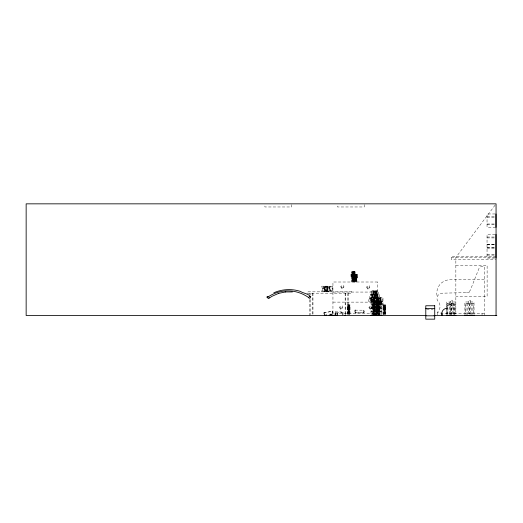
<?xml version="1.0" encoding="UTF-8"?>
<svg xmlns="http://www.w3.org/2000/svg" width="523" height="523" viewBox="0 0 523 523"><rect width="100%" height="100%" fill="white"/><g stroke="black" fill="none" stroke-linecap="round" stroke-linejoin="round"><path stroke-width="0.39" stroke-dasharray="2.62 1.96" d="M355.012 311.78C355.699 317.324 355.052 304.236 355.012 312.872L363.949 312.865L363.949 312.022M363.413 312.826C362.191 306.001 366.022 313.12 363.413 312.826L355.483 312.826M325.123 291.736L325.437 286.166M324.973 286.166L324.698 290.618L324.417 286.166M325.528 290.618L325.528 289.507L322.175 289.507L322.175 288.395L325.528 288.395L325.528 287.284L321.808 287.284L321.808 286.166L328.13 286.166L327.816 291.736L321.808 291.736L321.808 290.618L327.391 290.618L327.666 286.166M484.272 313.277L441.837 313.277L437.365 312.46A8.126 8.126 0 0 0 437.365 300.398A5.308 5.308 0 0 1 437.215 297.031L437.516 296.227A5.308 5.308 0 0 1 442.314 293.181L469.386 292.54M326.326 291.841L326.326 286.271L332.582 286.271L332.582 291.841M329.019 286.271L329.019 291.841M327.516 291.841L327.516 286.271M330.209 291.841L330.209 286.271M495.085 205.14L455.853 257.447L455.853 314.722M323.966 313.31L323.953 312.8L332.674 311.185L333.171 313.918L329.974 314.513M323.894 312.917L332.674 311.185M329.523 314.486L333.171 313.918L332.922 312.617M363.943 310.152L363.949 311.531M495.157 213.966L487.037 213.966L487.037 227.368L495.967 227.368M487.037 216.633L495.967 216.633M487.037 217.516L495.967 217.516M487.037 223.994L495.967 223.994M487.037 224.38L495.967 224.38M495.157 234.376L487.037 234.376L487.037 258.074L495.967 258.074M487.037 237.037L495.967 237.037M487.037 237.919L495.967 237.919M487.037 244.398L495.967 244.398M487.037 244.672L495.157 244.672M487.037 244.784L495.967 244.784M487.037 247.34L495.967 247.34M487.037 247.771L495.967 247.771M487.037 248.222L495.967 248.222M487.037 254.701L495.967 254.701M487.037 255.087L495.967 255.087M496.059 256.329L451.388 256.329L451.388 259.676L496.059 259.676M451.388 257.447L496.059 257.447M455.853 265.226L487.122 265.226L487.122 296.495L455.853 296.495M355.189 272.758L351.489 273.006M357.065 274.255L350.868 274.51M352.129 275.758L357.065 275.758M357.555 276.007L350.39 276.007L350.39 274.51L357.555 274.51L357.555 277.51L351.639 277.51M356.451 277.255L352.116 277.51M351.639 279.007L356.928 279.007M484.272 279.779L448.656 279.779A13.618 13.618 0 0 0 437.293 289.297L436.692 293.161L437.215 297.031M351.639 280.511L356.928 280.511M326.097 286.833L330.438 286.833M326.097 291.285L330.438 291.285M332.942 292.063L377.606 292.063M370.866 294.089L378.6 294.089L378.6 294.665M382.999 301.568L368.715 301.568L368.715 298.117L382.999 298.117L383.052 315.513M455.906 301.98L446.753 301.98L446.753 314.591M332.942 302.111L382.248 302.144L382.248 305.02M347.775 304.759L348.527 304.759M349.776 304.759L349.024 305.007M384.052 304.759L383.3 305.007M385.301 304.759L384.555 305.007M383.052 305.007L385.556 305.007L385.556 315.513M370.964 305.02L382.999 305.02M347.775 305.255L348.527 305.255L348.527 306.504L347.775 306.256M449.44 305.367L447.08 305.367L447.08 314.264L449.44 314.264L449.486 302.771L450.963 302.771L450.963 304.255M349.024 306.256L349.776 306.504L349.776 305.255L349.024 305.255L349.024 306.504M383.3 306.256L384.052 306.504L384.052 305.255L383.3 305.255L383.3 306.504M347.527 306.504L350.031 306.504M383.052 306.504L385.556 306.504M347.775 306.759L348.527 306.759L348.527 308.008M347.775 307.759L348.527 307.759M349.024 307.759L349.776 307.759M383.3 307.759L384.052 307.759M384.555 307.759L385.307 307.759M347.527 308.008L350.031 308.008M383.052 308.008L385.556 308.008M347.775 308.256L349.776 308.256L349.776 309.511M370.964 308.472L381.882 308.472M347.775 309.256L348.527 309.256M349.024 309.256L349.776 309.256M383.3 309.256L384.052 309.256M384.555 309.256L385.307 309.256M426.598 309.309L433.096 309.309M347.527 309.511L350.031 309.511M383.052 309.511L385.556 309.511M347.775 309.76L349.776 309.76L349.776 311.008M355.012 310.152L363.949 310.191M347.788 310.76L348.514 310.76M349.776 310.76L349.024 311.008L349.024 309.76M383.313 310.76L384.039 310.76M384.555 310.76L385.307 310.76M347.527 311.008L350.031 311.008M383.052 311.008L385.556 311.008M347.775 311.257L349.776 311.257C350.541 312.826 348.259 312.826 349.024 311.257M370.964 311.924L381.882 311.924M347.775 312.257L348.527 312.512L348.527 311.257M383.3 312.257L384.052 312.512L384.052 311.257M384.555 312.257L385.307 312.512L385.307 311.257L383.3 311.257L383.3 312.512M347.527 312.512L350.031 312.512M383.052 312.512L385.556 312.512M347.775 312.761L348.527 312.761L348.527 314.009L347.775 313.761M349.024 313.761L349.776 314.009L349.776 312.761L349.024 312.761L349.024 314.009M383.3 313.761L384.052 313.761M384.555 313.761L385.307 314.009L385.307 312.761L384.555 312.761L384.555 314.009M383.052 314.009L385.556 314.009M336.923 314.081L329.274 314.081A0.954 0.869 -90 0 0 329.059 314.506M347.775 314.264L348.527 314.264M349.024 314.264L349.776 314.264M383.3 314.264L384.052 314.264M384.555 314.264L385.307 314.264M332.752 311.682L332.68 311.283M332.151 311.277L332.641 313.911M324.358 312.721L324.842 315.356M323.887 312.819L324.384 315.552M327.11 286.166L327.391 290.618M326.646 286.166L326.96 291.736M323.953 286.166L324.267 291.736M355.012 310.191L355.012 311.531M484.272 315.513L484.272 266.377L482.52 266.377A4.001 4.001 0 0 0 478.8 268.9L470.465 289.84A4.406 4.406 0 0 1 466.483 292.612M482.036 313.277L482.036 315.513M474.034 314.591L474.034 301.98L464.882 301.98L464.882 314.591M472.87 303.32L472.87 314.035M471.354 303.32L471.354 314.035M470.68 301.98L470.68 314.591M470.347 301.98L470.347 300.189L468.562 300.189L468.562 301.98M469.523 303.32L469.523 314.035M469.393 303.32L469.393 314.035M468.229 301.98L468.229 314.591M467.562 303.32L467.562 314.035M466.039 303.32L466.039 314.035M454.742 303.32L454.742 314.035M454.16 314.584L454.16 304.255L446.296 304.255L446.296 307.432M453.225 303.32L453.225 314.035M452.552 301.98L452.552 314.591M452.218 301.98L452.218 300.189L450.434 300.189L450.434 301.98M451.395 303.32L451.395 314.035M451.257 303.32L451.257 314.035M450.225 304.255L450.225 314.584M450.1 301.98L450.1 314.591M447.91 303.32L447.91 314.035M447.42 308.681L447.42 303.32L455.232 303.32L455.232 314.035L447.42 314.035L447.42 309.446M446.296 308.23L446.296 314.584M437.365 312.388L437.365 315.513M385.307 308.008L385.307 306.759L384.555 306.759L384.555 308.008M385.307 309.511L385.307 308.256L383.3 308.256L383.3 309.511M385.307 311.008L385.307 309.76L383.3 309.76L383.3 311.008M385.176 305.255L385.176 306.504M385.176 306.759L385.176 308.008M385.176 308.256L385.176 309.511M385.176 312.761L385.176 314.009M384.68 305.255L384.68 306.504M384.68 306.759L384.68 308.008M384.68 308.256L384.68 309.511M384.68 312.761L384.68 314.009M384.555 308.256L384.555 309.511M384.555 309.76L384.555 311.008M384.555 311.257L384.555 312.512M384.052 308.008L384.052 306.759L383.3 306.759L383.3 308.008M384.052 308.256L384.052 309.511M384.052 309.76L384.052 311.008M384.052 314.009L384.052 312.761L383.3 312.761L383.3 314.009M383.928 305.255L383.928 306.504M383.928 306.759L383.928 308.008M383.928 308.256L383.928 309.511M383.928 312.761L383.928 314.009M383.431 305.255L383.431 306.504M383.431 306.759L383.431 308.008M383.431 308.256L383.431 309.511M383.431 312.761L383.431 314.009M382.248 301.568L382.248 298.692L369.467 298.692L369.467 301.568M381.973 298.117L381.973 297.541L369.741 297.541L369.741 298.117M381.973 301.568L381.973 300.993L371.99 300.993L371.99 301.568M381.882 301.568L381.882 314.689M381.574 302.144L381.574 305.02M381.123 298.692L381.123 301.568M381.123 302.144L381.123 305.02M381.123 308.472L381.123 305.595L371.716 305.595L371.716 308.472M381.123 311.924L381.123 309.047L371.716 309.047L371.716 311.924M381.123 315.376L381.123 312.499L371.716 312.499L371.716 314.656M380.849 297.541L380.849 298.117M380.849 300.993L380.849 301.568M380.849 305.02L380.849 304.445L371.99 304.445L371.99 305.02M380.849 308.472L380.849 307.897L371.99 307.897L371.99 308.472M380.849 311.924L380.849 311.348L371.99 311.348L371.99 311.924M380.757 298.117L380.757 301.568M380.659 298.692L380.659 301.568M380.45 298.692L380.45 301.568M380.45 302.144L380.45 305.02M380.45 305.595L380.45 308.472M380.365 302.144L380.365 305.02M380.26 297.541L380.26 298.117M380.26 300.993L380.26 301.568M379.986 298.692L379.986 301.568M379.999 302.144L379.999 305.02M379.999 305.595L379.999 308.472M379.999 309.047L379.999 311.924M379.999 312.499L379.999 315.376M379.724 300.993L379.724 301.568M379.724 304.445L379.724 305.02M379.724 307.897L379.724 308.472M379.724 311.348L379.724 311.924M379.6 301.568L379.633 294.665L369.839 294.665L369.839 298.117M379.633 308.472L379.633 314.689M379.535 309.047L379.535 311.924M379.535 312.499L379.535 315.376M379.325 297.541L379.325 298.117M379.325 300.993L379.325 301.568M379.325 302.144L379.325 305.02M379.325 305.595L379.325 308.472M379.325 309.047L379.325 311.924M379.325 312.499L379.325 314.656M379.136 297.541L379.136 298.117M379.136 300.993L379.136 301.568M379.221 302.144L379.136 305.02M379.24 305.595L379.136 308.472M379.136 311.348L379.136 311.924M378.874 298.117L378.874 295.24L370.591 295.24L370.591 298.117M378.861 298.692L378.894 301.568M378.874 302.144L378.874 305.02M378.874 305.595L378.874 308.472M378.861 309.047L378.861 311.924M378.861 312.499L378.861 315.376M378.619 297.541L378.619 298.117M378.6 300.993L378.6 301.568M378.6 304.445L378.6 305.02M378.508 294.665L378.508 291.213L370.964 291.213L370.866 294.665M378.508 298.117L378.521 301.568M378.508 308.472L378.508 314.689M378.475 298.692L378.475 301.568M378.475 309.047L378.475 311.924M378.475 312.499L378.475 315.376M378.201 297.541L378.201 298.117M378.221 298.692L378.201 301.568M378.201 302.144L378.201 305.02M378.201 305.595L378.201 308.472M378.201 311.348L378.201 311.924M378.116 302.144L378.096 305.02M378.096 305.595L378.116 308.472M378.011 298.692L378.011 301.568M378.011 302.144L378.011 305.02M378.011 307.897L378.011 308.472M378.011 311.348L378.011 311.924M377.75 294.665L377.75 291.788L371.716 291.788L371.716 294.665M377.756 295.24L377.756 298.117M377.75 298.692L377.802 301.568M377.75 302.144L377.75 305.02M377.75 305.595L377.75 308.472M377.75 309.047L377.737 311.924M377.75 312.499L377.737 314.656M377.613 297.541L377.704 305.02M377.475 291.213L377.475 290.638L371.99 290.638L371.99 291.213M377.475 294.089L377.475 294.665M377.475 297.541L377.475 298.117M377.475 300.993L377.475 301.568M377.475 304.445L377.475 305.02M377.475 307.897L377.475 308.472M377.475 311.348L377.475 311.924M377.384 294.665L377.286 298.117M377.338 298.692L377.338 301.568M377.338 302.144L377.338 305.02M377.351 309.047L377.351 311.924M377.351 312.499L377.351 315.376M377.076 295.24L377.076 298.117M377.076 298.692L377.076 301.568M377.076 302.144L377.076 305.02M377.076 305.595L377.076 308.472M377.076 311.348L377.076 311.924M377.011 298.692L377.011 301.568M376.972 302.144L376.991 305.02M376.991 305.595L376.972 308.472M376.887 294.089L376.887 294.665M376.906 297.541L376.906 298.117M376.887 300.993L376.887 301.568M376.887 302.144L376.887 305.02M376.887 305.595L376.887 308.472M376.887 309.047L376.887 311.924M376.887 312.499L376.887 315.376M376.678 309.047L376.678 311.924M376.678 312.499L376.678 315.376L376.625 298.692M376.632 291.788L376.632 294.665M376.625 295.24L376.612 298.117M376.488 297.541L376.488 298.117M376.488 300.993L376.488 301.568M376.488 304.445L376.488 305.02M376.488 307.897L376.488 308.472M376.488 311.348L376.488 311.924M376.351 290.638L376.351 291.213M376.351 294.089L376.351 294.665M376.351 297.541L376.351 298.117M376.351 300.993L376.351 301.568M376.351 304.445L376.351 305.02M376.351 307.897L376.351 308.472M376.351 311.348L376.351 311.924M376.259 291.213L376.259 294.665M376.227 295.24L376.227 298.117M376.214 298.692L376.214 315.376M376.161 291.788L376.161 294.665M376.161 309.047L376.161 311.924M376.161 312.499L376.161 314.656M375.952 291.788L375.952 294.665M375.972 297.541L375.972 298.117M375.952 298.692L375.952 301.568M375.952 302.144L375.952 305.02M375.867 305.595L375.952 308.472M375.952 309.047L375.952 311.924M375.952 312.499L375.952 314.656M375.762 290.638L375.762 291.213M375.762 294.089L375.762 294.665M375.762 297.541L375.762 298.117M375.762 300.993L375.762 301.568M375.847 302.144L375.762 305.02M375.762 305.595L375.762 308.472M375.762 311.348L375.762 311.924M375.488 291.788L375.488 294.665M375.507 295.24L375.501 301.568M375.488 309.047L375.488 311.924M375.488 312.499L375.488 315.376M375.364 300.993L375.364 301.568M375.364 304.445L375.364 305.02M375.364 307.897L375.364 308.472M375.364 311.348L375.364 311.924M375.226 294.089L375.226 294.665M375.226 297.541L375.226 298.117M375.135 294.665L375.102 298.117M375.102 291.788L375.102 294.665M375.037 295.24L375.037 298.117M375.089 302.144L375.089 305.02M375.089 305.595L375.089 308.472M375.102 309.047L375.089 311.924M375.089 312.499L375.102 315.376M374.926 313.277L374.926 315.513M374.828 290.638L374.828 291.213M374.828 294.089L374.828 294.665M374.828 295.24L374.828 298.117M374.828 298.692L374.828 301.568M374.828 304.445L374.828 305.02M374.828 307.897L374.828 308.472M374.828 311.348L374.828 311.924M374.723 298.692L374.743 301.568M374.723 302.144L374.743 305.02M374.743 305.595L374.723 308.472M374.638 290.638L374.638 291.213M374.638 294.089L374.638 294.665M374.638 295.24L374.638 298.117M374.658 298.692L374.638 301.568M374.638 302.144L374.638 305.02M374.638 305.595L374.638 308.472M374.638 311.348L374.638 311.924M374.363 291.788L374.363 294.665M374.363 295.24L374.376 301.568M374.363 309.047L374.363 311.924M374.363 312.499L374.363 314.656M374.239 294.089L374.259 298.117M374.239 300.993L374.239 301.568M374.239 304.445L374.239 305.02M374.337 308.472L374.337 315.376M374.102 297.541L374.102 298.117M373.984 291.788L373.984 294.665M373.978 295.24L373.984 301.568M373.965 302.144L373.965 305.02M373.965 305.595L373.965 308.472M373.984 309.047L373.984 311.924M373.984 312.499L373.984 315.376M373.703 290.638L373.703 291.213M373.703 294.089L373.703 294.665M373.703 297.541L373.703 298.117M373.703 298.692L373.703 301.568M373.703 304.445L373.703 305.02M373.703 307.897L373.703 308.472M373.703 311.348L373.703 311.924M373.599 298.692L373.618 301.568M373.599 302.144L373.599 305.02M373.599 305.595L373.599 308.472M373.514 291.788L373.514 294.665M373.514 297.541L373.514 298.117M373.514 298.692L373.514 301.568M373.514 302.144L373.514 305.02M373.514 305.595L373.514 308.472M373.514 309.047L373.514 311.924M373.514 312.499L373.514 314.656M373.304 291.788L373.304 294.665M373.304 309.047L373.304 311.924M373.304 312.499L373.304 314.656M373.213 291.213L373.213 294.665M373.239 295.24L373.226 301.568M373.213 308.472L373.213 315.376M373.115 290.638L373.115 291.213M373.115 294.089L373.115 294.665M373.115 297.541L373.115 298.117M373.115 300.993L373.115 301.568M373.115 304.445L373.115 305.02M373.115 307.897L373.115 308.472M373.115 311.348L373.115 311.924M372.84 291.788L372.84 294.665M372.86 295.24L372.84 298.117M372.84 298.692L372.84 301.568M372.84 302.144L372.84 305.02M372.84 305.595L372.84 308.472M372.84 309.047L372.84 311.924M372.84 312.499L372.84 315.376M372.696 313.277L372.696 315.513M372.579 294.089L372.579 294.665M372.579 297.541L372.579 298.117M372.494 298.692L372.494 301.568L372.389 298.692M372.389 295.24L372.389 298.117M372.389 302.144L372.389 305.02M372.389 305.595L372.389 308.472M372.18 295.24L372.18 298.117M372.088 294.665L372.088 298.117M371.99 294.089L371.99 294.665M371.99 297.541L371.99 298.117M371.716 295.24L371.716 298.117M371.716 298.692L371.716 301.568M371.716 302.144L371.716 305.02M371.454 297.541L371.454 298.117M371.35 298.692L371.35 301.568M371.265 298.692L371.265 301.568M370.866 297.541L370.866 298.117M370.964 301.568L370.964 315.376M370.591 298.692L370.591 301.568M370.14 298.692L370.14 301.568M364.289 204.624L364.289 206.971L337.485 206.971L337.485 204.624M357.216 276.007L357.216 274.758L350.73 274.758L350.73 276.007M357.216 277.51L357.216 276.255L351.979 276.255L351.979 277.51M356.928 276.007L356.928 282.008M356.836 276.255L356.836 277.51M356.64 274.758L356.64 276.007M356.588 276.255L356.588 277.51M356.588 279.007L356.588 277.759L351.979 277.759L351.979 279.007M356.588 280.511L356.588 279.262L351.979 279.262L351.979 280.511M356.588 282.008L356.588 280.759L351.979 280.759L351.979 282.008M356.562 274.758L356.562 276.007M356.411 276.255L356.451 277.51M356.451 279.007L352.116 279.007M356.451 280.511L352.116 280.511M356.326 274.255L356.326 276.007M356.215 274.758L356.215 276.007M356.215 276.255L356.215 277.51M356.215 277.759L356.215 279.007M356.13 274.758L356.137 276.007M355.967 276.255L355.967 277.51M355.967 277.759L355.967 279.007M356.013 279.262L355.941 280.511M355.941 280.759L356.013 282.008M355.908 276.255L355.83 277.51L355.784 276.255M355.83 278.759L355.784 277.759M355.699 276.007L355.679 273.006L351.011 273.006L351.011 274.51M355.699 278.759L355.679 282.008M355.555 274.758L355.562 276.007M355.588 276.255L355.588 277.51M355.588 277.759L355.588 279.007M355.509 279.262L355.516 280.511M355.516 280.759L355.588 282.008M355.483 277.51L355.339 273.254L351.351 273.254L351.351 274.51M355.346 274.758L355.372 276.007M355.339 276.255L355.372 277.51M355.287 277.759L355.372 279.007M355.078 276.007L355.065 274.51L354.973 276.007M355.104 276.255L355.078 277.51M355.163 277.759L355.078 279.007M355.058 273.006L355.058 271.502L351.639 271.502L351.639 273.006M354.967 276.255L354.967 277.51M354.967 277.759L355.058 282.008M354.856 276.255L354.856 277.51M354.856 277.759L354.856 279.007M354.94 279.262L354.856 280.511M354.856 280.759L354.94 282.008M354.764 273.254L354.764 274.51M354.744 275.758L354.764 282.008L354.712 280.759M354.712 273.006L354.712 271.757L351.979 271.757L351.979 273.006M354.686 273.254L354.686 274.51M354.712 274.758L354.712 276.007M354.712 276.255L354.659 277.51M354.712 277.759L354.659 279.007M354.712 279.262L354.712 280.511M354.574 271.502L352.116 271.502M354.542 274.758L354.574 276.007M354.574 277.51L354.535 276.255L354.45 277.51M354.62 279.007L354.535 277.759L354.483 279.007M354.45 272.758L354.463 274.51M354.483 274.758L354.45 276.007M354.502 279.262L354.431 280.511M354.502 280.759L354.431 282.008M354.339 273.254L354.339 274.51M354.339 274.758L354.339 276.007M354.339 276.255L354.339 277.51M354.339 277.759L354.339 279.007M354.261 273.254L354.254 274.51M354.228 276.255L354.228 277.51M354.228 277.759L354.228 279.007M354.136 271.757L354.117 273.006L354.064 271.757M354.091 273.254L354.117 276.007M354.091 276.255L354.117 277.51M354.091 277.759L354.091 279.007M354.136 279.262L354.136 280.511M354.136 280.759L354.136 282.008M354.045 274.758L353.993 276.007M354.032 276.255L353.993 277.51M354.032 277.759L353.993 279.007M354.064 279.262L353.993 280.511M354.064 280.759L354.064 282.008M353.908 274.758L353.953 276.007M353.908 276.255L353.953 277.51M353.908 277.759L353.953 279.007M353.823 271.254L353.823 273.006M353.823 275.758L353.855 282.008M353.711 273.006L353.711 271.757L353.633 273.006M353.679 273.254L353.685 274.51M353.711 274.758L353.711 276.007M353.711 276.255L353.711 277.51M353.711 277.759L353.711 279.007M353.711 279.262L353.711 280.511L353.633 279.262M353.711 280.759L353.711 282.008L353.633 280.759M353.607 273.254L353.607 274.51M353.613 274.758L353.613 276.007M353.607 276.255L353.607 277.51M353.607 277.759L353.607 279.007M353.496 272.758L353.496 276.007M353.496 278.759L353.515 282.008M353.411 274.758L353.365 276.007M353.411 276.255L353.365 277.51M353.411 277.759L353.411 279.007M353.254 273.254L353.254 274.51M353.286 274.758L353.241 276.007M353.286 276.255L353.228 277.51M353.228 277.759L353.286 279.007M353.202 272.758L353.202 274.51M353.058 271.757L353.064 273.006M353.005 273.254L353.012 274.51M353.09 274.758L353.09 276.007M353.058 279.262L353.064 280.511M353.064 280.759L353.058 282.008M352.979 273.006L352.868 271.254M352.979 276.007L352.868 274.255M352.979 276.255L352.979 277.51M352.979 277.759L352.979 282.008M352.783 274.758L352.868 276.007M352.783 276.255L352.868 277.51M352.783 277.759L352.868 279.007M352.659 274.758L352.744 276.007M352.633 271.757L352.574 273.006M352.607 273.254L352.607 276.007M352.607 276.255L352.607 277.51M352.607 277.759L352.607 279.007M352.554 279.262L352.633 280.511M352.554 280.759L352.633 282.008M352.463 274.758L352.463 276.007M352.437 273.254L352.358 274.51M352.358 274.758L352.358 276.007M352.358 276.255L352.358 277.51M352.358 277.759L352.358 279.007M352.24 272.758L352.24 274.51M352.156 274.758L352.116 276.007M352.031 274.758L352.031 276.007M351.927 273.254L351.946 274.51M351.979 274.758L351.979 276.007M351.731 274.758L351.731 276.007M351.639 276.007L351.639 282.008M351.534 274.758L351.534 276.007M351.351 274.758L351.351 276.007M351.103 274.758L351.103 276.007M349.776 308.008L349.776 306.759L349.024 306.759L349.024 308.008M349.652 305.255L349.652 306.504M349.652 306.759L349.652 308.008M349.652 308.256L349.652 309.511M349.652 312.761L349.652 314.009M349.155 305.255L349.155 306.504M349.155 306.759L349.155 308.008M349.155 308.256L349.155 309.511M349.155 312.761L349.155 314.009M349.024 308.256L349.024 309.511M348.527 308.256L348.527 309.511M348.527 309.76L348.527 311.008M348.423 293.181L348.423 315.513M348.403 305.255L348.403 306.504M348.403 306.759L348.403 308.008M348.403 308.256L348.403 309.511M348.403 312.761L348.403 314.009M347.9 305.255L347.9 306.504M347.9 306.759L347.9 308.008M347.9 308.256L347.9 309.511M347.9 312.761L347.9 314.009M347.821 293.181L347.821 314.715M345.742 293.181L345.742 314.715M345.141 293.181L345.141 314.715M342.99 312.832L342.99 315.513M342.349 312.832L342.349 315.513M341.388 312.832L341.388 311.891L335.132 311.891L335.132 312.832L345.036 312.832A1.909 0.954 -90 0 1 345.304 314.421M341.016 311.891L341.016 312.832M337.407 313.277L337.407 315.513M337.296 315.513L337.296 312.832A1.909 0.954 -90 0 1 337.564 314.421M335.472 311.891L335.478 315.513M335.308 312.832L335.308 315.513M335.171 313.277L335.171 315.513M332.118 286.271L332.118 290.723L326.555 290.723L326.555 287.389L329.974 287.389L329.974 290.723M331.098 290.723L331.098 291.841M329.889 286.271L329.889 291.841M329.425 286.271L329.425 290.723M329.248 287.389L329.248 290.723M328.405 290.723L328.405 291.841M327.28 287.389L327.28 290.723M325.986 286.166L325.986 291.736M324.868 288.395L324.868 289.507M324.502 286.166L324.502 287.284M324.502 290.618L324.502 291.736M323.292 286.166L323.292 291.736M322.835 287.284L322.835 288.395M322.835 289.507L322.835 290.618M312.976 293.181L312.976 314.715M312.185 293.181L312.185 315.513M310.302 293.181L310.302 294.776M310.302 299.561L310.302 314.715M309.505 293.181L309.505 294.776M309.505 299.561L309.505 315.513M291.703 204.624L291.703 206.971L264.899 206.971L264.899 204.624M332.824 314.506A0.954 0.869 -90 0 1 333.046 314.081M384.555 306.256L384.555 305.255L385.307 305.255L385.307 306.504L384.555 306.256M339.447 307.249C342.591 314.408 344.592 301.359 339.447 307.249M340.754 286.735C343.899 293.9 345.899 280.844 340.754 286.735M366.558 287.062C369.702 294.22 371.703 281.171 366.558 287.062M368.95 307.341C372.095 314.5 374.095 301.444 368.95 307.341M377.606 282.008L332.942 282.008L332.942 313.277L377.606 313.277L377.606 282.008M351.829 291.841L307.164 291.841L307.164 293.181L351.829 293.181L351.829 291.841M473.361 303.32L465.548 303.32L465.548 314.035L473.361 314.035L473.361 303.32M350.031 305.007L347.527 305.007L347.527 314.009L350.031 314.009L350.031 305.007M453.369 305.367L451.009 305.367L451.009 314.264L453.369 314.264L453.369 305.367M367.669 288.055A0.941 0.941 0 0 0 369.186 287.46A0.941 0.941 0 0 0 367.917 286.447A0.941 0.941 0 0 0 367.669 288.055M370.062 308.335A0.941 0.941 0 0 0 371.578 307.74A0.941 0.941 0 0 0 370.304 306.72A0.941 0.941 0 0 0 370.062 308.335M340.558 308.243A0.941 0.941 0 0 0 342.075 307.655A0.941 0.941 0 0 0 340.806 306.635A0.941 0.941 0 0 0 340.558 308.243M341.865 287.728A0.941 0.941 0 0 0 343.382 287.14A0.941 0.941 0 0 0 342.107 286.12A0.941 0.941 0 0 0 341.865 287.728"/><path stroke-width="0.78" d="M441.85 312.983L442.17 315.513A5.308 5.308 0 0 1 441.85 312.983L442.314 311.342A5.308 5.308 0 0 1 447.119 308.295M310.74 296.6C308.302 295.56 308.204 299.967 310.577 297.705C310.812 294.05 302.654 293.226 300.352 291.383C291.723 288.591 282.126 289.114 273.83 292.775M267.959 296.489C265.102 296.273 269.24 299.993 269.129 297.463M268.927 298.247L272.078 296.253L278.746 293.325M278.511 293.41L285.525 291.919M326.404 315.068L324.384 315.552L326.783 315.108M285.257 291.932L292.39 291.932M425.787 308.426L434.724 308.426M336.923 315.421L329.274 315.421A0.954 0.869 -90 0 1 329.091 315.114M370.964 315.376L381.882 315.376M446.296 315.376L455.906 315.376M464.882 315.376L474.034 315.376M425.899 315.513L26.15 315.513L26.15 203.839L496.059 203.839L496.059 315.513M434.057 315.513L496.85 315.513M425.787 315.787L434.724 315.787M324.384 315.552L324.312 315.173M495.967 213.966L495.967 227.368M495.967 234.376L495.967 258.074M267.122 297.554A44.39 39.31 90 0 1 308.655 297.554M337.446 315.121A1.909 0.954 -90 0 1 337.296 315.513M345.187 315.121A1.909 0.954 -90 0 1 345.036 315.513M333.046 315.421A0.954 0.869 -90 0 1 332.863 315.114M434.724 305.759L425.787 305.759L425.787 319.161L434.724 319.161L434.724 305.759"/></g></svg>
